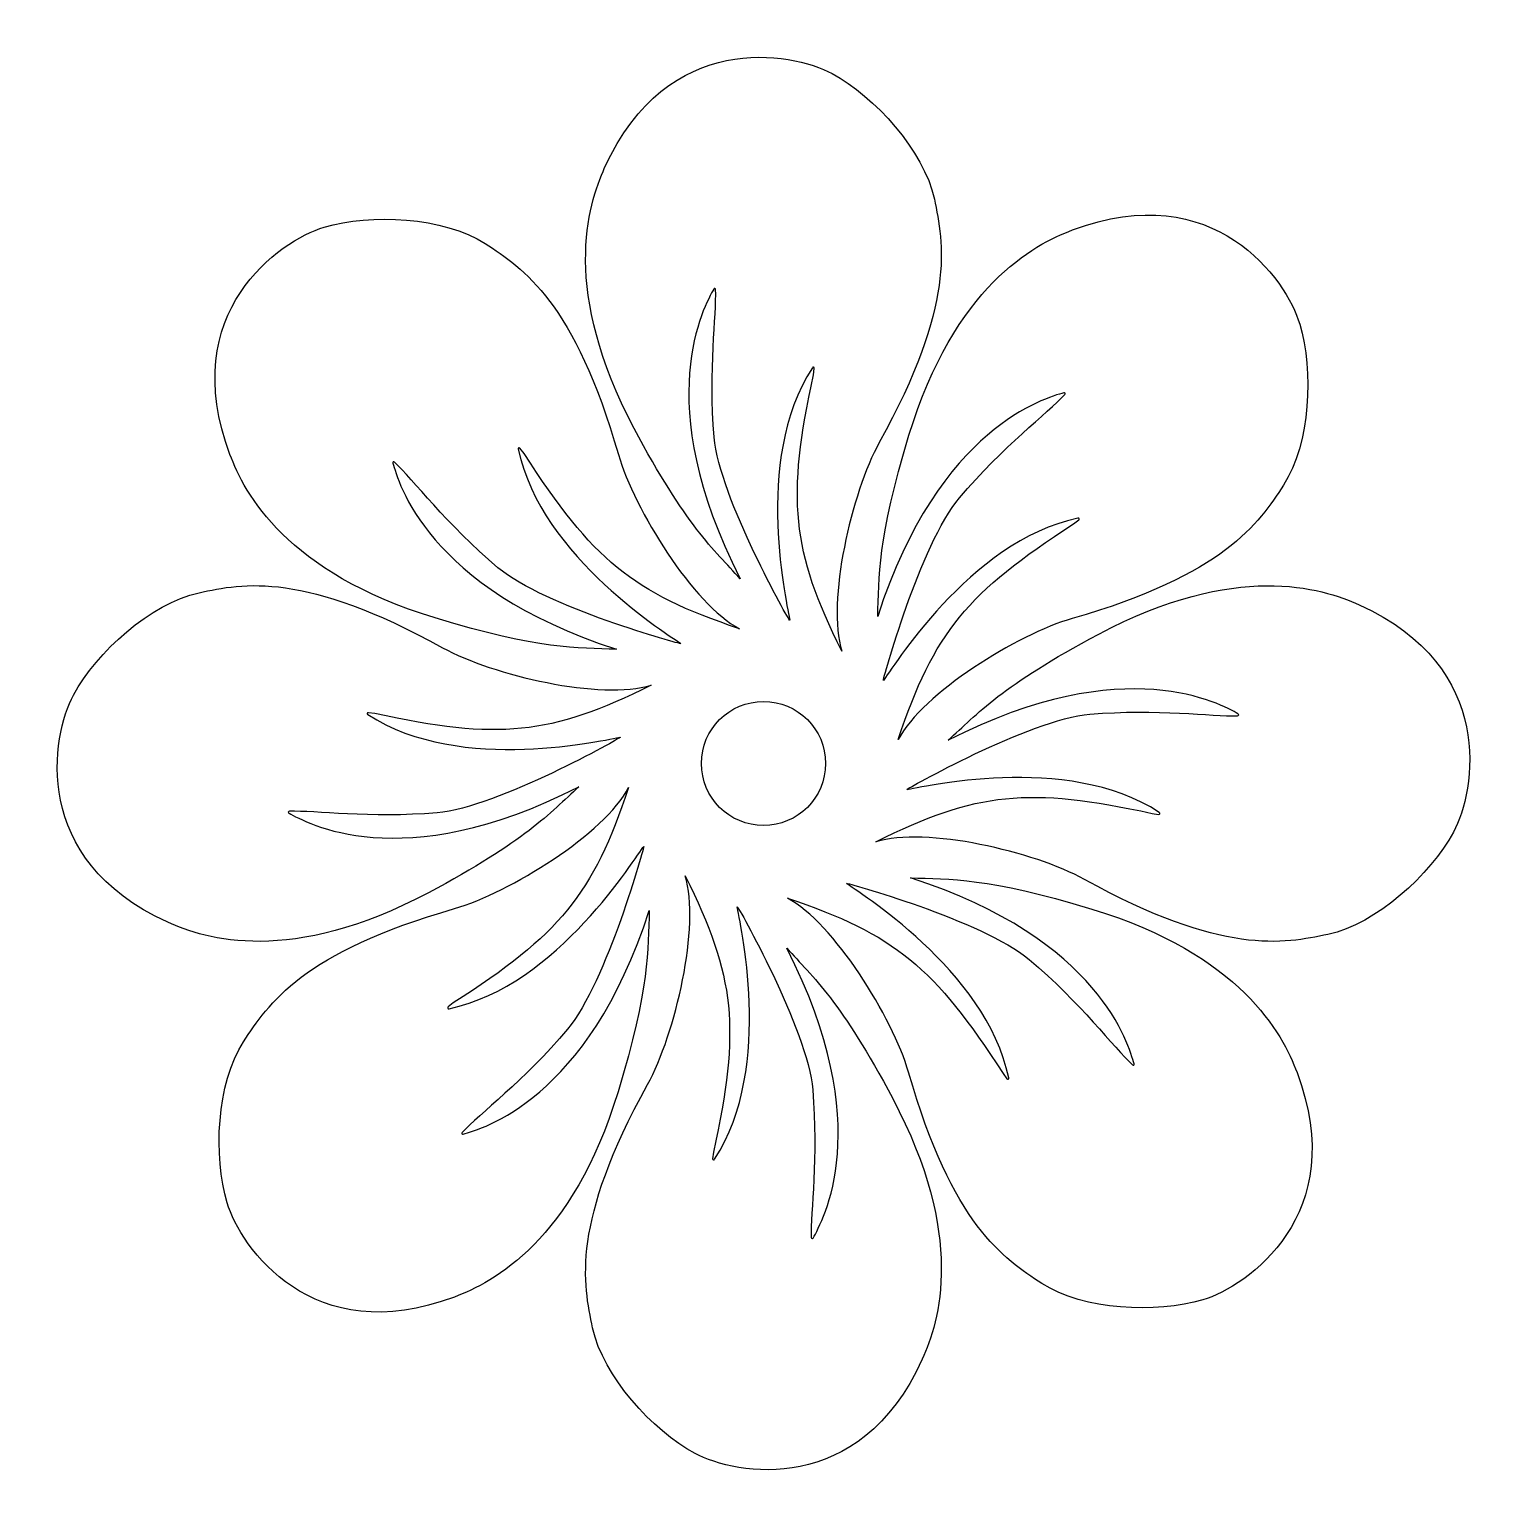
# Model space of a CAD drawing. Header units: centimetres. Extents: x -8 to 8, y -8 to 8.
import ezdxf

# ---------------------------------------------------------------- set-up
doc = ezdxf.new("R2010")
doc.units = ezdxf.units.CM
doc.header["$MEASUREMENT"] = 0
doc.layers.add('Camada 1', color=7, linetype='Continuous')

msp = doc.modelspace()

# ---------------------------------------------------------------- linework, layer by layer
at = {"layer": 'Camada 1'}
msp.add_ellipse((-0.00001, 0), major_axis=(0, 0.67842), ratio=1, dxfattribs=at)
for points in [[(-0.2542, 2.01986), (-1.25075, 3.96928), (-0.63848, 5.01156), (-0.54395, 5.18698), (-0.54395, 5.18698), (-0.53678, 5.19994), (-0.52347, 5.19584), (-0.52313, 5.1815), (-0.52313, 5.1815), (-0.51255, 4.90234), (-0.60163, 4.30851), (-0.53985, 3.56656), (-0.53985, 3.56656), (-0.48389, 2.9106), (0.28946, 1.54001), (0.28605, 1.56663), (0.28605, 1.56663), (0.27137, 1.69837), (-0.12929, 3.30788), (0.53381, 4.32488), (0.53381, 4.32488), (0.54201, 4.33853), (0.55635, 4.33512), (0.55426, 4.31874), (0.55426, 4.31874), (0.55426, 4.31874), (0.54606, 4.24775), (0.54606, 4.24775), (0.54606, 4.24775), (0.25359, 2.90039), (0.30444, 2.33042), (0.85597, 1.22809), (0.85597, 1.22809), (0.68531, 1.76594), (0.96379, 2.96452), (1.26552, 3.50922), (1.26552, 3.50922), (2.10369, 5.0211), (1.96992, 5.68592), (1.86753, 6.17053), (1.86753, 6.17053), (1.75286, 6.70292), (1.21639, 7.28924), (0.74882, 7.54247), (0.74882, 7.54247), (0.30448, 7.78205), (-1.0504, 8.02573), (-1.73673, 6.51385), (-1.73673, 6.51385), (-1.92374, 6.10023), (-2.21179, 5.1658), (-1.41457, 3.66347), (-1.41457, 3.66347), (-0.8521, 2.60686), (-0.54257, 2.33384), (-0.2542, 2.01986)], [(1.24848, 1.60827), (1.92285, 3.69009), (3.09276, 3.99587), (3.28252, 4.05254), (3.28252, 4.05254), (3.29617, 4.05664), (3.30369, 4.04434), (3.29411, 4.03341), (3.29411, 4.03341), (3.10435, 3.82796), (2.62109, 3.47233), (2.14127, 2.9024), (2.14127, 2.9024), (1.71606, 2.40072), (1.29354, 0.88474), (1.31058, 0.90591), (1.31058, 0.90591), (1.3925, 1.00899), (2.24842, 2.43007), (3.4354, 2.68126), (3.4354, 2.68126), (3.45178, 2.68401), (3.45929, 2.67033), (3.44633, 2.66213), (3.44633, 2.66213), (3.44633, 2.66213), (3.39037, 2.61847), (3.39037, 2.61847), (3.39037, 2.61847), (2.23001, 1.87174), (1.8628, 1.43353), (1.47304, 0.26294), (1.47304, 0.26294), (1.73379, 0.76464), (2.7781, 1.41443), (3.37534, 1.58509), (3.37534, 1.58509), (5.03806, 2.06153), (5.41417, 2.62736), (5.68444, 3.04236), (5.68444, 3.04236), (5.97932, 3.50104), (6.01477, 4.29281), (5.8619, 4.80337), (5.8619, 4.80337), (5.71855, 5.28594), (4.93295, 6.41696), (3.37738, 5.83268), (3.37738, 5.83268), (2.95283, 5.67295), (2.0887, 5.21565), (1.59044, 3.58978), (1.59044, 3.58978), (1.24099, 2.44509), (1.26689, 2.03486), (1.24848, 1.60827)], [(-3.5902, 1.5912), (-2.44487, 1.2397), (-2.03498, 1.26563), (-1.6077, 1.24856), (-1.6077, 1.24856), (-3.69087, 1.92158), (-3.9953, 3.09218), (-4.05195, 3.28329), (-4.05195, 3.28329), (-4.05605, 3.29694), (-4.04412, 3.30308), (-4.03422, 3.29488), (-4.03422, 3.29488), (-3.82877, 3.10308), (-3.4718, 2.62117), (-2.90355, 2.14066), (-2.90355, 2.14066), (-2.4005, 1.71542), (-0.88488, 1.2936), (-0.90536, 1.31135), (-0.90536, 1.31135), (-1.00979, 1.39189), (-2.43121, 2.24713), (-2.68034, 3.43548), (-2.68034, 3.43548), (-2.68444, 3.45117), (-2.67148, 3.45802), (-2.66224, 3.44641), (-2.66224, 3.44641), (-2.66224, 3.44641), (-2.61787, 3.38976), (-2.61787, 3.38976), (-2.61787, 3.38976), (-1.87182, 2.23009), (-1.43293, 1.86354), (-0.26371, 1.47381), (-0.26371, 1.47381), (-0.76473, 1.73318), (-1.41452, 2.77887), (-1.58618, 3.3768), (-1.58618, 3.3768), (-2.0633, 5.03748), (-2.62676, 5.41494), (-3.04245, 5.68386), (-3.04245, 5.68386), (-3.5001, 5.9794), (-4.29324, 6.01422), (-4.80413, 5.86269), (-4.80413, 5.86269), (-5.28705, 5.71799), (-6.417, 4.93374), (-5.83309, 3.37749), (-5.83309, 3.37749), (-5.67406, 2.95294), (-5.21675, 2.08743), (-3.5902, 1.5912)], [(-3.66359, -1.41343), (-2.60663, -0.85169), (-2.3343, -0.54316), (-2.01963, -0.25514), (-2.01963, -0.25514), (-3.96903, -1.25032), (-5.01268, -0.63807), (-5.18637, -0.54385), (-5.18637, -0.54385), (-5.20037, -0.53771), (-5.19661, -0.52406), (-5.18192, -0.52268), (-5.18192, -0.52268), (-4.90173, -0.51313), (-4.3079, -0.60256), (-3.56767, -0.5384), (-3.56767, -0.5384), (-2.91071, -0.48382), (-1.54011, 0.28887), (-1.56708, 0.28615), (-1.56708, 0.28615), (-1.69882, 0.27181), (-3.30762, -0.12888), (-4.32531, 0.53459), (-4.32531, 0.53459), (-4.33827, 0.54142), (-4.33386, 0.55644), (-4.31917, 0.55372), (-4.31917, 0.55372), (-4.31917, 0.55372), (-4.24784, 0.54621), (-4.24784, 0.54621), (-4.24784, 0.54621), (-2.90114, 0.25271), (-2.33051, 0.30459), (-1.22783, 0.85612), (-1.22783, 0.85612), (-1.76636, 0.68478), (-2.96426, 0.96465), (-3.50894, 1.26567), (-3.50894, 1.26567), (-5.02117, 2.10384), (-5.68699, 1.97145), (-6.17025, 1.86702), (-6.17025, 1.86702), (-6.70402, 1.75235), (-7.28864, 1.21654), (-7.54219, 0.74831), (-7.54219, 0.74831), (-7.78246, 0.30463), (-8.0258, -1.04956), (-6.51357, -1.73621), (-6.51357, -1.73621), (-6.10033, -1.92328), (-5.16487, -2.21202), (-3.66359, -1.41343)], [(6.51239, 1.73522), (6.10149, 1.92157), (5.16503, 2.21028), (3.66407, 1.41375), (3.66407, 1.41375), (2.60611, 0.85133), (2.33377, 0.54213), (2.01979, 0.25342), (2.01979, 0.25342), (3.9685, 1.24995), (5.01215, 0.63767), (5.18688, 0.54417), (5.18688, 0.54417), (5.19984, 0.53597), (5.19643, 0.52234), (5.18209, 0.52234), (5.18209, 0.52234), (4.90155, 0.5121), (4.30841, 0.60084), (3.56781, 0.53872), (3.56781, 0.53872), (2.91051, 0.48342), (1.53991, -0.29062), (1.56653, -0.28583), (1.56653, -0.28583), (1.69964, -0.27215), (3.30778, 0.12848), (4.32613, -0.53427), (4.32613, -0.53427), (4.33843, -0.54316), (4.33433, -0.55681), (4.3193, -0.55612), (4.3193, -0.55612), (4.3193, -0.55612), (4.24831, -0.54585), (4.24831, -0.54585), (4.24831, -0.54585), (2.90092, -0.25372), (2.33098, -0.30492), (1.22865, -0.85642), (1.22865, -0.85642), (1.76652, -0.68508), (2.96508, -0.96495), (3.50841, -1.26732), (3.50841, -1.26732), (5.02098, -2.10414), (5.68715, -1.97106), (6.16972, -1.86867), (6.16972, -1.86867), (6.70349, -1.754), (7.28843, -1.21682), (7.54235, -0.74927), (7.54235, -0.74927), (7.78265, -0.30565), (8.02562, 1.04995), (6.51239, 1.73522)], [(-1.24869, -1.60795), (-1.92171, -3.69043), (-3.09297, -3.99555), (-3.28307, -4.0522), (-3.28307, -4.0522), (-3.29707, -4.05699), (-3.30424, -4.044), (-3.29469, -4.03378), (-3.29469, -4.03378), (-3.10424, -3.82968), (-2.62167, -3.47204), (-2.14185, -2.90414), (-2.14185, -2.90414), (-1.71661, -2.40043), (-1.29444, -0.88444), (-1.31013, -0.90627), (-1.31013, -0.90627), (-1.39374, -1.0107), (-2.24763, -2.42977), (-3.43667, -2.68162), (-3.43667, -2.68162), (-3.45101, -2.68437), (-3.45884, -2.67003), (-3.4476, -2.66183), (-3.4476, -2.66183), (-3.4476, -2.66183), (-3.39164, -2.61817), (-3.39164, -2.61817), (-3.39164, -2.61817), (-2.22959, -1.87212), (-1.86338, -1.43323), (-1.47465, -0.26264), (-1.47465, -0.26264), (-1.73368, -0.76572), (-2.77833, -1.41413), (-3.3773, -1.58614), (-3.3773, -1.58614), (-5.03902, -2.06255), (-5.41578, -2.62841), (-5.6847, -3.04272), (-5.6847, -3.04272), (-5.98024, -3.50003), (-6.01506, -4.29454), (-5.86284, -4.80373), (-5.86284, -4.80373), (-5.71983, -5.28699), (-4.93317, -6.41801), (-3.37864, -5.83304), (-3.37864, -5.83304), (-2.95443, -5.674), (-2.08824, -5.21735), (-1.59067, -3.59083), (-1.59067, -3.59083), (-1.24083, -2.44681), (-1.26676, -2.03525), (-1.24869, -1.60795)], [(0.25399, -2.01954), (1.2512, -3.96963), (0.63758, -5.01121), (0.54339, -5.188), (0.54339, -5.188), (0.53654, -5.19959), (0.52291, -5.19686), (0.52154, -5.18186), (0.52154, -5.18186), (0.51201, -4.9027), (0.60142, -4.30887), (0.53792, -3.56758), (0.53792, -3.56758), (0.48334, -2.91096), (-0.28967, -1.53968), (-0.28626, -1.56767), (-0.28626, -1.56767), (-0.27192, -1.69872), (0.12943, -3.30821), (-0.53436, -4.3259), (-0.53436, -4.3259), (-0.54219, -4.33886), (-0.55688, -4.33479), (-0.55619, -4.32045), (-0.55619, -4.32045), (-0.55619, -4.32045), (-0.54595, -4.24877), (-0.54595, -4.24877), (-0.54595, -4.24877), (-0.25348, -2.90072), (-0.30399, -2.33147), (-0.85721, -1.22776), (-0.85721, -1.22776), (-0.68452, -1.76698), (-0.96609, -2.96419), (-1.26676, -3.51024), (-1.26676, -3.51024), (-2.10528, -5.02143), (-1.97116, -5.68829), (-1.86776, -6.17089), (-1.86776, -6.17089), (-1.7524, -6.70262), (-1.21659, -7.28894), (-0.74836, -7.54286), (-0.74836, -7.54286), (-0.30505, -7.78173), (1.04917, -8.02612), (1.73584, -6.51355), (1.73584, -6.51355), (1.92285, -6.10128), (2.21021, -5.1655), (1.413, -3.66386), (1.413, -3.66386), (0.85192, -2.60657), (0.54204, -2.33489), (0.25399, -2.01954)], [(3.58898, -1.59089), (2.44503, -1.24143), (2.03479, -1.26736), (1.60749, -1.24963), (1.60749, -1.24963), (3.69137, -1.92331), (3.99443, -3.09325), (4.05176, -3.28367), (4.05176, -3.28367), (4.05583, -3.29663), (4.04425, -3.3055), (4.03401, -3.2946), (4.03401, -3.2946), (3.82853, -3.10484), (3.47159, -2.62158), (2.90368, -2.14176), (2.90368, -2.14176), (2.39994, -1.71721), (0.8833, -1.29335), (0.9065, -1.31107), (0.9065, -1.31107), (1.00958, -1.39299), (2.43066, -2.24822), (2.68117, -3.43724), (2.68117, -3.43724), (2.68392, -3.45158), (2.67093, -3.45907), (2.66138, -3.4461), (2.66138, -3.4461), (2.66138, -3.4461), (2.61839, -3.3908), (2.61839, -3.3908), (2.61839, -3.3908), (1.87166, -2.22978), (1.43345, -1.86325), (0.26286, -1.4735), (0.26286, -1.4735), (0.76456, -1.73422), (1.413, -2.77925), (1.58567, -3.37649), (1.58567, -3.37649), (2.06277, -5.03921), (2.62659, -5.41532), (3.04294, -5.68424), (3.04294, -5.68424), (3.50025, -5.98047), (4.29339, -6.01457), (4.80395, -5.86373), (4.80395, -5.86373), (5.28721, -5.71972), (6.41751, -4.9334), (5.83257, -3.37853), (5.83257, -3.37853), (5.67353, -2.95397), (5.21622, -2.08918), (3.58898, -1.59089)]]:
    msp.add_open_spline(points, degree=3, knots=[0, 0, 0, 0, 0.06666667, 0.06666667, 0.06666667, 0.06666667, 0.13333333, 0.13333333, 0.13333333, 0.13333333, 0.2, 0.2, 0.2, 0.2, 0.26666667, 0.26666667, 0.26666667, 0.26666667, 0.33333333, 0.33333333, 0.33333333, 0.33333333, 0.4, 0.4, 0.4, 0.4, 0.46666667, 0.46666667, 0.46666667, 0.46666667, 0.53333333, 0.53333333, 0.53333333, 0.53333333, 0.6, 0.6, 0.6, 0.6, 0.66666667, 0.66666667, 0.66666667, 0.66666667, 0.73333333, 0.73333333, 0.73333333, 0.73333333, 0.8, 0.8, 0.8, 0.8, 0.86666667, 0.86666667, 0.86666667, 0.86666667, 1, 1, 1, 1], dxfattribs=at)

doc.saveas('drawing.dxf')
